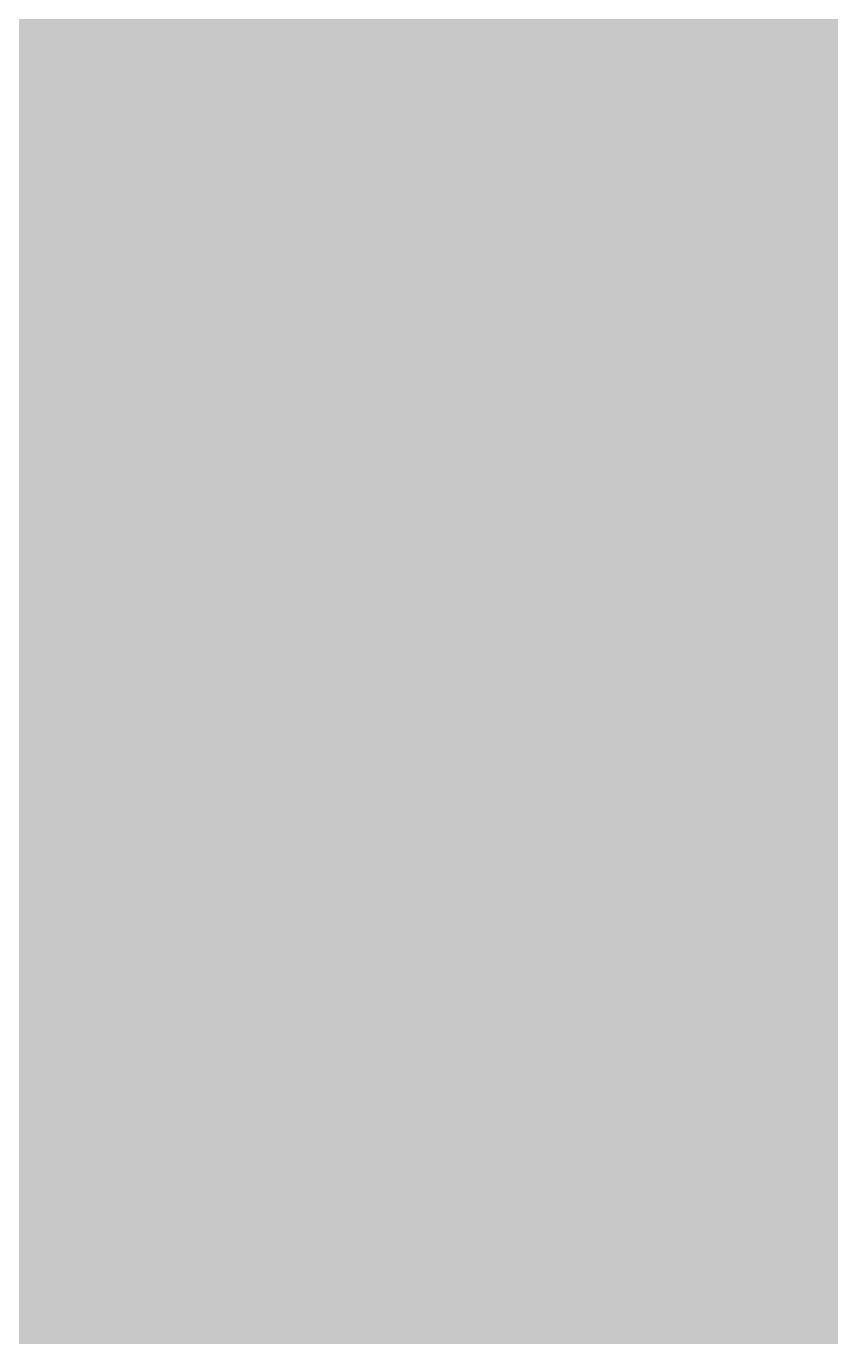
# Model space of a CAD drawing. Header units: inches. Extents: x 0 to 841, y 0 to 594.
# Drawn here: x 608.1953 to 608.3236, y 507.3313 to 507.54 of the extents above; entities that cross this region are included whole.
import ezdxf

# ---------------------------------------------------------------- set-up
doc = ezdxf.new("R2010")
doc.units = ezdxf.units.IN
doc.layers.add('Sheet', color=255, linetype='Continuous')

msp = doc.modelspace()

# ---------------------------------------------------------------- linework, layer by layer
at = {"layer": 'Sheet'}
for points in [[(607.88795, 508.13861, 0.29972, 0.29972, 0), (607.93287, 508.11615, 0.29972, 0.29972, 0), (607.95532, 508.09369, 0.29972, 0.29972, 0), (607.97778, 508.07123, 0.29972, 0.29972, 0), (608.0227, 508.04878, 0.29972, 0.29972, 0), (608.04516, 508.02632, 0.29972, 0.29972, 0), (608.06761, 508.00386, 0.29972, 0.29972, 0), (608.09007, 507.9814, 0.29972, 0.29972, 0), (608.11253, 507.93648, 0.29972, 0.29972, 0), (608.13499, 507.91402, 0.29972, 0.29972, 0), (608.15744, 507.89156, 0.29972, 0.29972, 0), (608.1799, 507.84664, 0.29972, 0.29972, 0), (608.20236, 507.82418, 0.29972, 0.29972, 0), (608.20236, 507.77927, 0.29972, 0.29972, 0), (608.22482, 507.75681, 0.29972, 0.29972, 0), (608.22482, 507.71189, 0.29972, 0.29972, 0), (608.24728, 507.68943, 0.29972, 0.29972, 0), (608.24728, 507.64451, 0.29972, 0.29972, 0), (608.26973, 507.59959, 0.29972, 0.29972, 0), (608.26973, 507.57713, 0.29972, 0.29972, 0), (608.26973, 507.53221, 0.29972, 0.29972, 0), (608.26973, 507.4873, 0.29972, 0.29972, 0)], [(607.88795, 508.13861, 0.29972, 0.29972, 0), (607.93287, 508.11615, 0.29972, 0.29972, 0), (607.95532, 508.09369, 0.29972, 0.29972, 0), (607.97778, 508.07123, 0.29972, 0.29972, 0), (608.0227, 508.04878, 0.29972, 0.29972, 0), (608.04516, 508.02632, 0.29972, 0.29972, 0), (608.06761, 508.00386, 0.29972, 0.29972, 0), (608.09007, 507.9814, 0.29972, 0.29972, 0), (608.11253, 507.93648, 0.29972, 0.29972, 0), (608.13499, 507.91402, 0.29972, 0.29972, 0), (608.15744, 507.89156, 0.29972, 0.29972, 0), (608.1799, 507.84664, 0.29972, 0.29972, 0), (608.20236, 507.82418, 0.29972, 0.29972, 0), (608.20236, 507.77927, 0.29972, 0.29972, 0), (608.22482, 507.75681, 0.29972, 0.29972, 0), (608.22482, 507.71189, 0.29972, 0.29972, 0), (608.24728, 507.68943, 0.29972, 0.29972, 0), (608.24728, 507.64451, 0.29972, 0.29972, 0), (608.26973, 507.59959, 0.29972, 0.29972, 0), (608.26973, 507.57713, 0.29972, 0.29972, 0), (608.26973, 507.53221, 0.29972, 0.29972, 0), (608.26973, 507.4873, 0.29972, 0.29972, 0)], [(607.88795, 508.13861, 0.29972, 0.29972, 0), (607.93287, 508.11615, 0.29972, 0.29972, 0), (607.95532, 508.09369, 0.29972, 0.29972, 0), (607.97778, 508.07123, 0.29972, 0.29972, 0), (608.0227, 508.04878, 0.29972, 0.29972, 0), (608.04516, 508.02632, 0.29972, 0.29972, 0), (608.06761, 508.00386, 0.29972, 0.29972, 0), (608.09007, 507.9814, 0.29972, 0.29972, 0), (608.11253, 507.93648, 0.29972, 0.29972, 0), (608.13499, 507.91402, 0.29972, 0.29972, 0), (608.15744, 507.89156, 0.29972, 0.29972, 0), (608.1799, 507.84664, 0.29972, 0.29972, 0), (608.20236, 507.82418, 0.29972, 0.29972, 0), (608.20236, 507.77927, 0.29972, 0.29972, 0), (608.22482, 507.75681, 0.29972, 0.29972, 0), (608.22482, 507.71189, 0.29972, 0.29972, 0), (608.24728, 507.68943, 0.29972, 0.29972, 0), (608.24728, 507.64451, 0.29972, 0.29972, 0), (608.26973, 507.59959, 0.29972, 0.29972, 0), (608.26973, 507.57713, 0.29972, 0.29972, 0), (608.26973, 507.53221, 0.29972, 0.29972, 0), (608.26973, 507.4873, 0.29972, 0.29972, 0)], [(607.88795, 508.13861, 0.29972, 0.29972, 0), (607.93287, 508.11615, 0.29972, 0.29972, 0), (607.95532, 508.09369, 0.29972, 0.29972, 0), (607.97778, 508.07123, 0.29972, 0.29972, 0), (608.0227, 508.04878, 0.29972, 0.29972, 0), (608.04516, 508.02632, 0.29972, 0.29972, 0), (608.06761, 508.00386, 0.29972, 0.29972, 0), (608.09007, 507.9814, 0.29972, 0.29972, 0), (608.11253, 507.93648, 0.29972, 0.29972, 0), (608.13499, 507.91402, 0.29972, 0.29972, 0), (608.15744, 507.89156, 0.29972, 0.29972, 0), (608.1799, 507.84664, 0.29972, 0.29972, 0), (608.20236, 507.82418, 0.29972, 0.29972, 0), (608.20236, 507.77927, 0.29972, 0.29972, 0), (608.22482, 507.75681, 0.29972, 0.29972, 0), (608.22482, 507.71189, 0.29972, 0.29972, 0), (608.24728, 507.68943, 0.29972, 0.29972, 0), (608.24728, 507.64451, 0.29972, 0.29972, 0), (608.26973, 507.59959, 0.29972, 0.29972, 0), (608.26973, 507.57713, 0.29972, 0.29972, 0), (608.26973, 507.53221, 0.29972, 0.29972, 0), (608.26973, 507.4873, 0.29972, 0.29972, 0)], [(607.88795, 508.13861, 0.29972, 0.29972, 0), (607.93287, 508.11615, 0.29972, 0.29972, 0), (607.95532, 508.09369, 0.29972, 0.29972, 0), (607.97778, 508.07123, 0.29972, 0.29972, 0), (608.0227, 508.04878, 0.29972, 0.29972, 0), (608.04516, 508.02632, 0.29972, 0.29972, 0), (608.06761, 508.00386, 0.29972, 0.29972, 0), (608.09007, 507.9814, 0.29972, 0.29972, 0), (608.11253, 507.93648, 0.29972, 0.29972, 0), (608.13499, 507.91402, 0.29972, 0.29972, 0), (608.15744, 507.89156, 0.29972, 0.29972, 0), (608.1799, 507.84664, 0.29972, 0.29972, 0), (608.20236, 507.82418, 0.29972, 0.29972, 0), (608.20236, 507.77927, 0.29972, 0.29972, 0), (608.22482, 507.75681, 0.29972, 0.29972, 0), (608.22482, 507.71189, 0.29972, 0.29972, 0), (608.24728, 507.68943, 0.29972, 0.29972, 0), (608.24728, 507.64451, 0.29972, 0.29972, 0), (608.26973, 507.59959, 0.29972, 0.29972, 0), (608.26973, 507.57713, 0.29972, 0.29972, 0), (608.26973, 507.53221, 0.29972, 0.29972, 0), (608.26973, 507.4873, 0.29972, 0.29972, 0)], [(607.88795, 508.13861, 0.29972, 0.29972, 0), (607.93287, 508.11615, 0.29972, 0.29972, 0), (607.95532, 508.09369, 0.29972, 0.29972, 0), (607.97778, 508.07123, 0.29972, 0.29972, 0), (608.0227, 508.04878, 0.29972, 0.29972, 0), (608.04516, 508.02632, 0.29972, 0.29972, 0), (608.06761, 508.00386, 0.29972, 0.29972, 0), (608.09007, 507.9814, 0.29972, 0.29972, 0), (608.11253, 507.93648, 0.29972, 0.29972, 0), (608.13499, 507.91402, 0.29972, 0.29972, 0), (608.15744, 507.89156, 0.29972, 0.29972, 0), (608.1799, 507.84664, 0.29972, 0.29972, 0), (608.20236, 507.82418, 0.29972, 0.29972, 0), (608.20236, 507.77927, 0.29972, 0.29972, 0), (608.22482, 507.75681, 0.29972, 0.29972, 0), (608.22482, 507.71189, 0.29972, 0.29972, 0), (608.24728, 507.68943, 0.29972, 0.29972, 0), (608.24728, 507.64451, 0.29972, 0.29972, 0), (608.26973, 507.59959, 0.29972, 0.29972, 0), (608.26973, 507.57713, 0.29972, 0.29972, 0), (608.26973, 507.53221, 0.29972, 0.29972, 0), (608.26973, 507.4873, 0.29972, 0.29972, 0)], [(607.97778, 508.07123, 0.09906, 0.09906, 0), (608.0227, 508.04878, 0.09906, 0.09906, 0), (608.04516, 508.02632, 0.09906, 0.09906, 0), (608.06761, 508.00386, 0.09906, 0.09906, 0), (608.09007, 507.9814, 0.09906, 0.09906, 0), (608.11253, 507.93648, 0.09906, 0.09906, 0), (608.13499, 507.91402, 0.09906, 0.09906, 0), (608.15744, 507.89156, 0.09906, 0.09906, 0), (608.1799, 507.84664, 0.09906, 0.09906, 0), (608.20236, 507.82418, 0.09906, 0.09906, 0), (608.20236, 507.77927, 0.09906, 0.09906, 0), (608.22482, 507.75681, 0.09906, 0.09906, 0), (608.22482, 507.71189, 0.09906, 0.09906, 0), (608.24728, 507.68943, 0.09906, 0.09906, 0), (608.24728, 507.64451, 0.09906, 0.09906, 0), (608.26973, 507.59959, 0.09906, 0.09906, 0), (608.26973, 507.57713, 0.09906, 0.09906, 0), (608.26973, 507.53221, 0.09906, 0.09906, 0), (608.26973, 507.4873, 0.09906, 0.09906, 0)], [(607.97778, 508.07123, 0.09906, 0.09906, 0), (608.0227, 508.04878, 0.09906, 0.09906, 0), (608.04516, 508.02632, 0.09906, 0.09906, 0), (608.06761, 508.00386, 0.09906, 0.09906, 0), (608.09007, 507.9814, 0.09906, 0.09906, 0), (608.11253, 507.93648, 0.09906, 0.09906, 0), (608.13499, 507.91402, 0.09906, 0.09906, 0), (608.15744, 507.89156, 0.09906, 0.09906, 0), (608.1799, 507.84664, 0.09906, 0.09906, 0), (608.20236, 507.82418, 0.09906, 0.09906, 0), (608.20236, 507.77927, 0.09906, 0.09906, 0), (608.22482, 507.75681, 0.09906, 0.09906, 0), (608.22482, 507.71189, 0.09906, 0.09906, 0), (608.24728, 507.68943, 0.09906, 0.09906, 0), (608.24728, 507.64451, 0.09906, 0.09906, 0), (608.26973, 507.59959, 0.09906, 0.09906, 0), (608.26973, 507.57713, 0.09906, 0.09906, 0), (608.26973, 507.53221, 0.09906, 0.09906, 0), (608.26973, 507.4873, 0.09906, 0.09906, 0)], [(607.97778, 508.07123, 0.09906, 0.09906, 0), (608.0227, 508.04878, 0.09906, 0.09906, 0), (608.04516, 508.02632, 0.09906, 0.09906, 0), (608.06761, 508.00386, 0.09906, 0.09906, 0), (608.09007, 507.9814, 0.09906, 0.09906, 0), (608.11253, 507.93648, 0.09906, 0.09906, 0), (608.13499, 507.91402, 0.09906, 0.09906, 0), (608.15744, 507.89156, 0.09906, 0.09906, 0), (608.1799, 507.84664, 0.09906, 0.09906, 0), (608.20236, 507.82418, 0.09906, 0.09906, 0), (608.20236, 507.77927, 0.09906, 0.09906, 0), (608.22482, 507.75681, 0.09906, 0.09906, 0), (608.22482, 507.71189, 0.09906, 0.09906, 0), (608.24728, 507.68943, 0.09906, 0.09906, 0), (608.24728, 507.64451, 0.09906, 0.09906, 0), (608.26973, 507.59959, 0.09906, 0.09906, 0), (608.26973, 507.57713, 0.09906, 0.09906, 0), (608.26973, 507.53221, 0.09906, 0.09906, 0), (608.26973, 507.4873, 0.09906, 0.09906, 0)], [(607.97778, 508.07123, 0.09906, 0.09906, 0), (608.0227, 508.04878, 0.09906, 0.09906, 0), (608.04516, 508.02632, 0.09906, 0.09906, 0), (608.06761, 508.00386, 0.09906, 0.09906, 0), (608.09007, 507.9814, 0.09906, 0.09906, 0), (608.11253, 507.93648, 0.09906, 0.09906, 0), (608.13499, 507.91402, 0.09906, 0.09906, 0), (608.15744, 507.89156, 0.09906, 0.09906, 0), (608.1799, 507.84664, 0.09906, 0.09906, 0), (608.20236, 507.82418, 0.09906, 0.09906, 0), (608.20236, 507.77927, 0.09906, 0.09906, 0), (608.22482, 507.75681, 0.09906, 0.09906, 0), (608.22482, 507.71189, 0.09906, 0.09906, 0), (608.24728, 507.68943, 0.09906, 0.09906, 0), (608.24728, 507.64451, 0.09906, 0.09906, 0), (608.26973, 507.59959, 0.09906, 0.09906, 0), (608.26973, 507.57713, 0.09906, 0.09906, 0), (608.26973, 507.53221, 0.09906, 0.09906, 0), (608.26973, 507.4873, 0.09906, 0.09906, 0)], [(607.97778, 508.07123, 0.09906, 0.09906, 0), (608.0227, 508.04878, 0.09906, 0.09906, 0), (608.04516, 508.02632, 0.09906, 0.09906, 0), (608.06761, 508.00386, 0.09906, 0.09906, 0), (608.09007, 507.9814, 0.09906, 0.09906, 0), (608.11253, 507.93648, 0.09906, 0.09906, 0), (608.13499, 507.91402, 0.09906, 0.09906, 0), (608.15744, 507.89156, 0.09906, 0.09906, 0), (608.1799, 507.84664, 0.09906, 0.09906, 0), (608.20236, 507.82418, 0.09906, 0.09906, 0), (608.20236, 507.77927, 0.09906, 0.09906, 0), (608.22482, 507.75681, 0.09906, 0.09906, 0), (608.22482, 507.71189, 0.09906, 0.09906, 0), (608.24728, 507.68943, 0.09906, 0.09906, 0), (608.24728, 507.64451, 0.09906, 0.09906, 0), (608.26973, 507.59959, 0.09906, 0.09906, 0), (608.26973, 507.57713, 0.09906, 0.09906, 0), (608.26973, 507.53221, 0.09906, 0.09906, 0), (608.26973, 507.4873, 0.09906, 0.09906, 0)], [(607.97778, 508.07123, 0.09906, 0.09906, 0), (608.0227, 508.04878, 0.09906, 0.09906, 0), (608.04516, 508.02632, 0.09906, 0.09906, 0), (608.06761, 508.00386, 0.09906, 0.09906, 0), (608.09007, 507.9814, 0.09906, 0.09906, 0), (608.11253, 507.93648, 0.09906, 0.09906, 0), (608.13499, 507.91402, 0.09906, 0.09906, 0), (608.15744, 507.89156, 0.09906, 0.09906, 0), (608.1799, 507.84664, 0.09906, 0.09906, 0), (608.20236, 507.82418, 0.09906, 0.09906, 0), (608.20236, 507.77927, 0.09906, 0.09906, 0), (608.22482, 507.75681, 0.09906, 0.09906, 0), (608.22482, 507.71189, 0.09906, 0.09906, 0), (608.24728, 507.68943, 0.09906, 0.09906, 0), (608.24728, 507.64451, 0.09906, 0.09906, 0), (608.26973, 507.59959, 0.09906, 0.09906, 0), (608.26973, 507.57713, 0.09906, 0.09906, 0), (608.26973, 507.53221, 0.09906, 0.09906, 0), (608.26973, 507.4873, 0.09906, 0.09906, 0)], [(607.50617, 507.4873, 0.7493, 0.7493, 0), (607.50617, 507.4873, 0.7493, 0.7493, 0), (612.4918, 507.4873, 0.7493, 0.7493, 0)], [(608.26973, 507.4873, 0.29972, 0.29972, 0), (608.26973, 507.44238, 0.29972, 0.29972, 0), (608.26973, 507.39746, 0.29972, 0.29972, 0), (608.26973, 507.375, 0.29972, 0.29972, 0), (608.24728, 507.33008, 0.29972, 0.29972, 0), (608.24728, 507.28516, 0.29972, 0.29972, 0), (608.22482, 507.2627, 0.29972, 0.29972, 0), (608.22482, 507.21779, 0.29972, 0.29972, 0), (608.20236, 507.19533, 0.29972, 0.29972, 0), (608.20236, 507.15041, 0.29972, 0.29972, 0), (608.1799, 507.12795, 0.29972, 0.29972, 0), (608.15744, 507.08303, 0.29972, 0.29972, 0), (608.13499, 507.06057, 0.29972, 0.29972, 0), (608.11253, 507.03811, 0.29972, 0.29972, 0), (608.09007, 506.99319, 0.29972, 0.29972, 0), (608.06761, 506.97074, 0.29972, 0.29972, 0), (608.04516, 506.94828, 0.29972, 0.29972, 0), (608.0227, 506.92582, 0.29972, 0.29972, 0), (607.97778, 506.90336, 0.29972, 0.29972, 0), (607.95532, 506.8809, 0.29972, 0.29972, 0), (607.93287, 506.85844, 0.29972, 0.29972, 0), (607.88795, 506.83598, 0.29972, 0.29972, 0)], [(608.26973, 507.4873, 0.29972, 0.29972, 0), (608.26973, 507.44238, 0.29972, 0.29972, 0), (608.26973, 507.39746, 0.29972, 0.29972, 0), (608.26973, 507.375, 0.29972, 0.29972, 0), (608.24728, 507.33008, 0.29972, 0.29972, 0), (608.24728, 507.28516, 0.29972, 0.29972, 0), (608.22482, 507.2627, 0.29972, 0.29972, 0), (608.22482, 507.21779, 0.29972, 0.29972, 0), (608.20236, 507.19533, 0.29972, 0.29972, 0), (608.20236, 507.15041, 0.29972, 0.29972, 0), (608.1799, 507.12795, 0.29972, 0.29972, 0), (608.15744, 507.08303, 0.29972, 0.29972, 0), (608.13499, 507.06057, 0.29972, 0.29972, 0), (608.11253, 507.03811, 0.29972, 0.29972, 0), (608.09007, 506.99319, 0.29972, 0.29972, 0), (608.06761, 506.97074, 0.29972, 0.29972, 0), (608.04516, 506.94828, 0.29972, 0.29972, 0), (608.0227, 506.92582, 0.29972, 0.29972, 0), (607.97778, 506.90336, 0.29972, 0.29972, 0), (607.95532, 506.8809, 0.29972, 0.29972, 0), (607.93287, 506.85844, 0.29972, 0.29972, 0), (607.88795, 506.83598, 0.29972, 0.29972, 0)], [(608.26973, 507.4873, 0.29972, 0.29972, 0), (608.26973, 507.44238, 0.29972, 0.29972, 0), (608.26973, 507.39746, 0.29972, 0.29972, 0), (608.26973, 507.375, 0.29972, 0.29972, 0), (608.24728, 507.33008, 0.29972, 0.29972, 0), (608.24728, 507.28516, 0.29972, 0.29972, 0), (608.22482, 507.2627, 0.29972, 0.29972, 0), (608.22482, 507.21779, 0.29972, 0.29972, 0), (608.20236, 507.19533, 0.29972, 0.29972, 0), (608.20236, 507.15041, 0.29972, 0.29972, 0), (608.1799, 507.12795, 0.29972, 0.29972, 0), (608.15744, 507.08303, 0.29972, 0.29972, 0), (608.13499, 507.06057, 0.29972, 0.29972, 0), (608.11253, 507.03811, 0.29972, 0.29972, 0), (608.09007, 506.99319, 0.29972, 0.29972, 0), (608.06761, 506.97074, 0.29972, 0.29972, 0), (608.04516, 506.94828, 0.29972, 0.29972, 0), (608.0227, 506.92582, 0.29972, 0.29972, 0), (607.97778, 506.90336, 0.29972, 0.29972, 0), (607.95532, 506.8809, 0.29972, 0.29972, 0), (607.93287, 506.85844, 0.29972, 0.29972, 0), (607.88795, 506.83598, 0.29972, 0.29972, 0)], [(608.26973, 507.4873, 0.29972, 0.29972, 0), (608.26973, 507.44238, 0.29972, 0.29972, 0), (608.26973, 507.39746, 0.29972, 0.29972, 0), (608.26973, 507.375, 0.29972, 0.29972, 0), (608.24728, 507.33008, 0.29972, 0.29972, 0), (608.24728, 507.28516, 0.29972, 0.29972, 0), (608.22482, 507.2627, 0.29972, 0.29972, 0), (608.22482, 507.21779, 0.29972, 0.29972, 0), (608.20236, 507.19533, 0.29972, 0.29972, 0), (608.20236, 507.15041, 0.29972, 0.29972, 0), (608.1799, 507.12795, 0.29972, 0.29972, 0), (608.15744, 507.08303, 0.29972, 0.29972, 0), (608.13499, 507.06057, 0.29972, 0.29972, 0), (608.11253, 507.03811, 0.29972, 0.29972, 0), (608.09007, 506.99319, 0.29972, 0.29972, 0), (608.06761, 506.97074, 0.29972, 0.29972, 0), (608.04516, 506.94828, 0.29972, 0.29972, 0), (608.0227, 506.92582, 0.29972, 0.29972, 0), (607.97778, 506.90336, 0.29972, 0.29972, 0), (607.95532, 506.8809, 0.29972, 0.29972, 0), (607.93287, 506.85844, 0.29972, 0.29972, 0), (607.88795, 506.83598, 0.29972, 0.29972, 0)], [(608.26973, 507.4873, 0.29972, 0.29972, 0), (608.26973, 507.44238, 0.29972, 0.29972, 0), (608.26973, 507.39746, 0.29972, 0.29972, 0), (608.26973, 507.375, 0.29972, 0.29972, 0), (608.24728, 507.33008, 0.29972, 0.29972, 0), (608.24728, 507.28516, 0.29972, 0.29972, 0), (608.22482, 507.2627, 0.29972, 0.29972, 0), (608.22482, 507.21779, 0.29972, 0.29972, 0), (608.20236, 507.19533, 0.29972, 0.29972, 0), (608.20236, 507.15041, 0.29972, 0.29972, 0), (608.1799, 507.12795, 0.29972, 0.29972, 0), (608.15744, 507.08303, 0.29972, 0.29972, 0), (608.13499, 507.06057, 0.29972, 0.29972, 0), (608.11253, 507.03811, 0.29972, 0.29972, 0), (608.09007, 506.99319, 0.29972, 0.29972, 0), (608.06761, 506.97074, 0.29972, 0.29972, 0), (608.04516, 506.94828, 0.29972, 0.29972, 0), (608.0227, 506.92582, 0.29972, 0.29972, 0), (607.97778, 506.90336, 0.29972, 0.29972, 0), (607.95532, 506.8809, 0.29972, 0.29972, 0), (607.93287, 506.85844, 0.29972, 0.29972, 0), (607.88795, 506.83598, 0.29972, 0.29972, 0)], [(608.26973, 507.4873, 0.29972, 0.29972, 0), (608.26973, 507.44238, 0.29972, 0.29972, 0), (608.26973, 507.39746, 0.29972, 0.29972, 0), (608.26973, 507.375, 0.29972, 0.29972, 0), (608.24728, 507.33008, 0.29972, 0.29972, 0), (608.24728, 507.28516, 0.29972, 0.29972, 0), (608.22482, 507.2627, 0.29972, 0.29972, 0), (608.22482, 507.21779, 0.29972, 0.29972, 0), (608.20236, 507.19533, 0.29972, 0.29972, 0), (608.20236, 507.15041, 0.29972, 0.29972, 0), (608.1799, 507.12795, 0.29972, 0.29972, 0), (608.15744, 507.08303, 0.29972, 0.29972, 0), (608.13499, 507.06057, 0.29972, 0.29972, 0), (608.11253, 507.03811, 0.29972, 0.29972, 0), (608.09007, 506.99319, 0.29972, 0.29972, 0), (608.06761, 506.97074, 0.29972, 0.29972, 0), (608.04516, 506.94828, 0.29972, 0.29972, 0), (608.0227, 506.92582, 0.29972, 0.29972, 0), (607.97778, 506.90336, 0.29972, 0.29972, 0), (607.95532, 506.8809, 0.29972, 0.29972, 0), (607.93287, 506.85844, 0.29972, 0.29972, 0), (607.88795, 506.83598, 0.29972, 0.29972, 0)], [(608.26973, 507.4873, 0.29972, 0.29972, 0), (608.26973, 507.4873, 0.29972, 0.29972, 0), (608.26973, 507.4873, 0.29972, 0.29972, 0), (608.26973, 507.4873, 0.29972, 0.29972, 0), (608.26973, 507.4873, 0.29972, 0.29972, 0), (608.26973, 507.4873, 0.29972, 0.29972, 0), (608.26973, 507.4873, 0.29972, 0.29972, 0), (608.26973, 507.4873, 0.29972, 0.29972, 0), (608.26973, 507.4873, 0.29972, 0.29972, 0), (608.26973, 507.4873, 0.29972, 0.29972, 0), (608.26973, 507.4873, 0.29972, 0.29972, 0), (608.26973, 507.4873, 0.29972, 0.29972, 0), (608.26973, 507.4873, 0.29972, 0.29972, 0), (608.26973, 507.4873, 0.29972, 0.29972, 0), (608.26973, 507.4873, 0.29972, 0.29972, 0), (608.26973, 507.4873, 0.29972, 0.29972, 0), (608.26973, 507.4873, 0.29972, 0.29972, 0), (608.26973, 507.4873, 0.29972, 0.29972, 0), (608.26973, 507.4873, 0.29972, 0.29972, 0), (608.26973, 507.4873, 0.29972, 0.29972, 0), (608.26973, 507.4873, 0.29972, 0.29972, 0), (608.26973, 507.4873, 0.29972, 0.29972, 0), (608.26973, 507.4873, 0.29972, 0.29972, 0), (608.26973, 507.4873, 0.29972, 0.29972, 0), (608.26973, 507.4873, 0.29972, 0.29972, 0), (608.26973, 507.4873, 0.29972, 0.29972, 0), (608.26973, 507.4873, 0.29972, 0.29972, 0), (608.26973, 507.4873, 0.29972, 0.29972, 0), (608.26973, 507.4873, 0.29972, 0.29972, 0), (608.26973, 507.4873, 0.29972, 0.29972, 0), (608.26973, 507.4873, 0.29972, 0.29972, 0), (608.26973, 507.4873, 0.29972, 0.29972, 0), (608.26973, 507.4873, 0.29972, 0.29972, 0)], [(608.26973, 507.4873, 0.29972, 0.29972, 0), (608.26973, 507.4873, 0.29972, 0.29972, 0)], [(608.26973, 507.4873, 0.29972, 0.29972, 0), (608.26973, 507.4873, 0.29972, 0.29972, 0), (608.26973, 507.4873, 0.29972, 0.29972, 0), (608.26973, 507.4873, 0.29972, 0.29972, 0), (608.26973, 507.4873, 0.29972, 0.29972, 0), (608.26973, 507.4873, 0.29972, 0.29972, 0), (608.26973, 507.4873, 0.29972, 0.29972, 0), (608.26973, 507.4873, 0.29972, 0.29972, 0), (608.26973, 507.4873, 0.29972, 0.29972, 0), (608.26973, 507.4873, 0.29972, 0.29972, 0), (608.26973, 507.4873, 0.29972, 0.29972, 0), (608.26973, 507.4873, 0.29972, 0.29972, 0), (608.26973, 507.4873, 0.29972, 0.29972, 0), (608.26973, 507.4873, 0.29972, 0.29972, 0), (608.26973, 507.4873, 0.29972, 0.29972, 0), (608.26973, 507.4873, 0.29972, 0.29972, 0), (608.26973, 507.4873, 0.29972, 0.29972, 0), (608.26973, 507.4873, 0.29972, 0.29972, 0), (608.26973, 507.4873, 0.29972, 0.29972, 0), (608.26973, 507.4873, 0.29972, 0.29972, 0), (608.26973, 507.4873, 0.29972, 0.29972, 0), (608.26973, 507.4873, 0.29972, 0.29972, 0), (608.26973, 507.4873, 0.29972, 0.29972, 0), (608.26973, 507.4873, 0.29972, 0.29972, 0), (608.26973, 507.4873, 0.29972, 0.29972, 0), (608.26973, 507.4873, 0.29972, 0.29972, 0), (608.26973, 507.4873, 0.29972, 0.29972, 0), (608.26973, 507.4873, 0.29972, 0.29972, 0), (608.26973, 507.4873, 0.29972, 0.29972, 0), (608.26973, 507.4873, 0.29972, 0.29972, 0), (608.26973, 507.4873, 0.29972, 0.29972, 0), (608.26973, 507.4873, 0.29972, 0.29972, 0), (608.26973, 507.4873, 0.29972, 0.29972, 0)], [(608.26973, 507.4873, 0.29972, 0.29972, 0), (608.26973, 507.4873, 0.29972, 0.29972, 0)], [(608.26973, 507.4873, 0.29972, 0.29972, 0), (608.26973, 507.4873, 0.29972, 0.29972, 0), (608.26973, 507.4873, 0.29972, 0.29972, 0), (608.26973, 507.4873, 0.29972, 0.29972, 0), (608.26973, 507.4873, 0.29972, 0.29972, 0), (608.26973, 507.4873, 0.29972, 0.29972, 0), (608.26973, 507.4873, 0.29972, 0.29972, 0), (608.26973, 507.4873, 0.29972, 0.29972, 0), (608.26973, 507.4873, 0.29972, 0.29972, 0), (608.26973, 507.4873, 0.29972, 0.29972, 0), (608.26973, 507.4873, 0.29972, 0.29972, 0), (608.26973, 507.4873, 0.29972, 0.29972, 0), (608.26973, 507.4873, 0.29972, 0.29972, 0), (608.26973, 507.4873, 0.29972, 0.29972, 0), (608.26973, 507.4873, 0.29972, 0.29972, 0), (608.26973, 507.4873, 0.29972, 0.29972, 0), (608.26973, 507.4873, 0.29972, 0.29972, 0), (608.26973, 507.4873, 0.29972, 0.29972, 0), (608.26973, 507.4873, 0.29972, 0.29972, 0), (608.26973, 507.4873, 0.29972, 0.29972, 0), (608.26973, 507.4873, 0.29972, 0.29972, 0), (608.26973, 507.4873, 0.29972, 0.29972, 0), (608.26973, 507.4873, 0.29972, 0.29972, 0), (608.26973, 507.4873, 0.29972, 0.29972, 0), (608.26973, 507.4873, 0.29972, 0.29972, 0), (608.26973, 507.4873, 0.29972, 0.29972, 0), (608.26973, 507.4873, 0.29972, 0.29972, 0), (608.26973, 507.4873, 0.29972, 0.29972, 0), (608.26973, 507.4873, 0.29972, 0.29972, 0), (608.26973, 507.4873, 0.29972, 0.29972, 0), (608.26973, 507.4873, 0.29972, 0.29972, 0), (608.26973, 507.4873, 0.29972, 0.29972, 0), (608.26973, 507.4873, 0.29972, 0.29972, 0)], [(608.26973, 507.4873, 0.29972, 0.29972, 0), (608.26973, 507.4873, 0.29972, 0.29972, 0)], [(608.26973, 507.4873, 0.29972, 0.29972, 0), (608.26973, 507.4873, 0.29972, 0.29972, 0), (608.26973, 507.4873, 0.29972, 0.29972, 0), (608.26973, 507.4873, 0.29972, 0.29972, 0), (608.26973, 507.4873, 0.29972, 0.29972, 0), (608.26973, 507.4873, 0.29972, 0.29972, 0), (608.26973, 507.4873, 0.29972, 0.29972, 0), (608.26973, 507.4873, 0.29972, 0.29972, 0), (608.26973, 507.4873, 0.29972, 0.29972, 0), (608.26973, 507.4873, 0.29972, 0.29972, 0), (608.26973, 507.4873, 0.29972, 0.29972, 0), (608.26973, 507.4873, 0.29972, 0.29972, 0), (608.26973, 507.4873, 0.29972, 0.29972, 0), (608.26973, 507.4873, 0.29972, 0.29972, 0), (608.26973, 507.4873, 0.29972, 0.29972, 0), (608.26973, 507.4873, 0.29972, 0.29972, 0), (608.26973, 507.4873, 0.29972, 0.29972, 0), (608.26973, 507.4873, 0.29972, 0.29972, 0), (608.26973, 507.4873, 0.29972, 0.29972, 0), (608.26973, 507.4873, 0.29972, 0.29972, 0), (608.26973, 507.4873, 0.29972, 0.29972, 0), (608.26973, 507.4873, 0.29972, 0.29972, 0), (608.26973, 507.4873, 0.29972, 0.29972, 0), (608.26973, 507.4873, 0.29972, 0.29972, 0), (608.26973, 507.4873, 0.29972, 0.29972, 0), (608.26973, 507.4873, 0.29972, 0.29972, 0), (608.26973, 507.4873, 0.29972, 0.29972, 0), (608.26973, 507.4873, 0.29972, 0.29972, 0), (608.26973, 507.4873, 0.29972, 0.29972, 0), (608.26973, 507.4873, 0.29972, 0.29972, 0), (608.26973, 507.4873, 0.29972, 0.29972, 0), (608.26973, 507.4873, 0.29972, 0.29972, 0), (608.26973, 507.4873, 0.29972, 0.29972, 0)], [(608.26973, 507.4873, 0.29972, 0.29972, 0), (608.26973, 507.4873, 0.29972, 0.29972, 0)], [(608.26973, 507.4873, 0.29972, 0.29972, 0), (608.26973, 507.4873, 0.29972, 0.29972, 0), (608.26973, 507.4873, 0.29972, 0.29972, 0), (608.26973, 507.4873, 0.29972, 0.29972, 0), (608.26973, 507.4873, 0.29972, 0.29972, 0), (608.26973, 507.4873, 0.29972, 0.29972, 0), (608.26973, 507.4873, 0.29972, 0.29972, 0), (608.26973, 507.4873, 0.29972, 0.29972, 0), (608.26973, 507.4873, 0.29972, 0.29972, 0), (608.26973, 507.4873, 0.29972, 0.29972, 0), (608.26973, 507.4873, 0.29972, 0.29972, 0), (608.26973, 507.4873, 0.29972, 0.29972, 0), (608.26973, 507.4873, 0.29972, 0.29972, 0), (608.26973, 507.4873, 0.29972, 0.29972, 0), (608.26973, 507.4873, 0.29972, 0.29972, 0), (608.26973, 507.4873, 0.29972, 0.29972, 0), (608.26973, 507.4873, 0.29972, 0.29972, 0), (608.26973, 507.4873, 0.29972, 0.29972, 0), (608.26973, 507.4873, 0.29972, 0.29972, 0), (608.26973, 507.4873, 0.29972, 0.29972, 0), (608.26973, 507.4873, 0.29972, 0.29972, 0), (608.26973, 507.4873, 0.29972, 0.29972, 0), (608.26973, 507.4873, 0.29972, 0.29972, 0), (608.26973, 507.4873, 0.29972, 0.29972, 0), (608.26973, 507.4873, 0.29972, 0.29972, 0), (608.26973, 507.4873, 0.29972, 0.29972, 0), (608.26973, 507.4873, 0.29972, 0.29972, 0), (608.26973, 507.4873, 0.29972, 0.29972, 0), (608.26973, 507.4873, 0.29972, 0.29972, 0), (608.26973, 507.4873, 0.29972, 0.29972, 0), (608.26973, 507.4873, 0.29972, 0.29972, 0), (608.26973, 507.4873, 0.29972, 0.29972, 0), (608.26973, 507.4873, 0.29972, 0.29972, 0)], [(608.26973, 507.4873, 0.29972, 0.29972, 0), (608.26973, 507.4873, 0.29972, 0.29972, 0)], [(608.26973, 507.4873, 0.29972, 0.29972, 0), (608.26973, 507.4873, 0.29972, 0.29972, 0), (608.26973, 507.4873, 0.29972, 0.29972, 0), (608.26973, 507.4873, 0.29972, 0.29972, 0), (608.26973, 507.4873, 0.29972, 0.29972, 0), (608.26973, 507.4873, 0.29972, 0.29972, 0), (608.26973, 507.4873, 0.29972, 0.29972, 0), (608.26973, 507.4873, 0.29972, 0.29972, 0), (608.26973, 507.4873, 0.29972, 0.29972, 0), (608.26973, 507.4873, 0.29972, 0.29972, 0), (608.26973, 507.4873, 0.29972, 0.29972, 0), (608.26973, 507.4873, 0.29972, 0.29972, 0), (608.26973, 507.4873, 0.29972, 0.29972, 0), (608.26973, 507.4873, 0.29972, 0.29972, 0), (608.26973, 507.4873, 0.29972, 0.29972, 0), (608.26973, 507.4873, 0.29972, 0.29972, 0), (608.26973, 507.4873, 0.29972, 0.29972, 0), (608.26973, 507.4873, 0.29972, 0.29972, 0), (608.26973, 507.4873, 0.29972, 0.29972, 0), (608.26973, 507.4873, 0.29972, 0.29972, 0), (608.26973, 507.4873, 0.29972, 0.29972, 0), (608.26973, 507.4873, 0.29972, 0.29972, 0), (608.26973, 507.4873, 0.29972, 0.29972, 0), (608.26973, 507.4873, 0.29972, 0.29972, 0), (608.26973, 507.4873, 0.29972, 0.29972, 0), (608.26973, 507.4873, 0.29972, 0.29972, 0), (608.26973, 507.4873, 0.29972, 0.29972, 0), (608.26973, 507.4873, 0.29972, 0.29972, 0), (608.26973, 507.4873, 0.29972, 0.29972, 0), (608.26973, 507.4873, 0.29972, 0.29972, 0), (608.26973, 507.4873, 0.29972, 0.29972, 0), (608.26973, 507.4873, 0.29972, 0.29972, 0), (608.26973, 507.4873, 0.29972, 0.29972, 0)], [(608.26973, 507.4873, 0.29972, 0.29972, 0), (608.26973, 507.4873, 0.29972, 0.29972, 0)], [(608.26973, 507.4873, 0.09906, 0.09906, 0), (608.26973, 507.44238, 0.09906, 0.09906, 0), (608.26973, 507.39746, 0.09906, 0.09906, 0), (608.26973, 507.375, 0.09906, 0.09906, 0), (608.24728, 507.33008, 0.09906, 0.09906, 0), (608.24728, 507.28516, 0.09906, 0.09906, 0), (608.22482, 507.2627, 0.09906, 0.09906, 0), (608.22482, 507.21779, 0.09906, 0.09906, 0), (608.20236, 507.19533, 0.09906, 0.09906, 0), (608.20236, 507.15041, 0.09906, 0.09906, 0), (608.1799, 507.12795, 0.09906, 0.09906, 0), (608.15744, 507.08303, 0.09906, 0.09906, 0), (608.13499, 507.06057, 0.09906, 0.09906, 0), (608.11253, 507.03811, 0.09906, 0.09906, 0), (608.09007, 506.99319, 0.09906, 0.09906, 0), (608.06761, 506.97074, 0.09906, 0.09906, 0), (608.04516, 506.94828, 0.09906, 0.09906, 0), (608.0227, 506.92582, 0.09906, 0.09906, 0), (607.97778, 506.90336, 0.09906, 0.09906, 0)], [(608.26973, 507.4873, 0.09906, 0.09906, 0), (608.26973, 507.44238, 0.09906, 0.09906, 0), (608.26973, 507.39746, 0.09906, 0.09906, 0), (608.26973, 507.375, 0.09906, 0.09906, 0), (608.24728, 507.33008, 0.09906, 0.09906, 0), (608.24728, 507.28516, 0.09906, 0.09906, 0), (608.22482, 507.2627, 0.09906, 0.09906, 0), (608.22482, 507.21779, 0.09906, 0.09906, 0), (608.20236, 507.19533, 0.09906, 0.09906, 0), (608.20236, 507.15041, 0.09906, 0.09906, 0), (608.1799, 507.12795, 0.09906, 0.09906, 0), (608.15744, 507.08303, 0.09906, 0.09906, 0), (608.13499, 507.06057, 0.09906, 0.09906, 0), (608.11253, 507.03811, 0.09906, 0.09906, 0), (608.09007, 506.99319, 0.09906, 0.09906, 0), (608.06761, 506.97074, 0.09906, 0.09906, 0), (608.04516, 506.94828, 0.09906, 0.09906, 0), (608.0227, 506.92582, 0.09906, 0.09906, 0), (607.97778, 506.90336, 0.09906, 0.09906, 0)], [(608.26973, 507.4873, 0.09906, 0.09906, 0), (608.26973, 507.44238, 0.09906, 0.09906, 0), (608.26973, 507.39746, 0.09906, 0.09906, 0), (608.26973, 507.375, 0.09906, 0.09906, 0), (608.24728, 507.33008, 0.09906, 0.09906, 0), (608.24728, 507.28516, 0.09906, 0.09906, 0), (608.22482, 507.2627, 0.09906, 0.09906, 0), (608.22482, 507.21779, 0.09906, 0.09906, 0), (608.20236, 507.19533, 0.09906, 0.09906, 0), (608.20236, 507.15041, 0.09906, 0.09906, 0), (608.1799, 507.12795, 0.09906, 0.09906, 0), (608.15744, 507.08303, 0.09906, 0.09906, 0), (608.13499, 507.06057, 0.09906, 0.09906, 0), (608.11253, 507.03811, 0.09906, 0.09906, 0), (608.09007, 506.99319, 0.09906, 0.09906, 0), (608.06761, 506.97074, 0.09906, 0.09906, 0), (608.04516, 506.94828, 0.09906, 0.09906, 0), (608.0227, 506.92582, 0.09906, 0.09906, 0), (607.97778, 506.90336, 0.09906, 0.09906, 0)], [(608.26973, 507.4873, 0.09906, 0.09906, 0), (608.26973, 507.44238, 0.09906, 0.09906, 0), (608.26973, 507.39746, 0.09906, 0.09906, 0), (608.26973, 507.375, 0.09906, 0.09906, 0), (608.24728, 507.33008, 0.09906, 0.09906, 0), (608.24728, 507.28516, 0.09906, 0.09906, 0), (608.22482, 507.2627, 0.09906, 0.09906, 0), (608.22482, 507.21779, 0.09906, 0.09906, 0), (608.20236, 507.19533, 0.09906, 0.09906, 0), (608.20236, 507.15041, 0.09906, 0.09906, 0), (608.1799, 507.12795, 0.09906, 0.09906, 0), (608.15744, 507.08303, 0.09906, 0.09906, 0), (608.13499, 507.06057, 0.09906, 0.09906, 0), (608.11253, 507.03811, 0.09906, 0.09906, 0), (608.09007, 506.99319, 0.09906, 0.09906, 0), (608.06761, 506.97074, 0.09906, 0.09906, 0), (608.04516, 506.94828, 0.09906, 0.09906, 0), (608.0227, 506.92582, 0.09906, 0.09906, 0), (607.97778, 506.90336, 0.09906, 0.09906, 0)], [(608.26973, 507.4873, 0.09906, 0.09906, 0), (608.26973, 507.44238, 0.09906, 0.09906, 0), (608.26973, 507.39746, 0.09906, 0.09906, 0), (608.26973, 507.375, 0.09906, 0.09906, 0), (608.24728, 507.33008, 0.09906, 0.09906, 0), (608.24728, 507.28516, 0.09906, 0.09906, 0), (608.22482, 507.2627, 0.09906, 0.09906, 0), (608.22482, 507.21779, 0.09906, 0.09906, 0), (608.20236, 507.19533, 0.09906, 0.09906, 0), (608.20236, 507.15041, 0.09906, 0.09906, 0), (608.1799, 507.12795, 0.09906, 0.09906, 0), (608.15744, 507.08303, 0.09906, 0.09906, 0), (608.13499, 507.06057, 0.09906, 0.09906, 0), (608.11253, 507.03811, 0.09906, 0.09906, 0), (608.09007, 506.99319, 0.09906, 0.09906, 0), (608.06761, 506.97074, 0.09906, 0.09906, 0), (608.04516, 506.94828, 0.09906, 0.09906, 0), (608.0227, 506.92582, 0.09906, 0.09906, 0), (607.97778, 506.90336, 0.09906, 0.09906, 0)], [(608.26973, 507.4873, 0.09906, 0.09906, 0), (608.26973, 507.44238, 0.09906, 0.09906, 0), (608.26973, 507.39746, 0.09906, 0.09906, 0), (608.26973, 507.375, 0.09906, 0.09906, 0), (608.24728, 507.33008, 0.09906, 0.09906, 0), (608.24728, 507.28516, 0.09906, 0.09906, 0), (608.22482, 507.2627, 0.09906, 0.09906, 0), (608.22482, 507.21779, 0.09906, 0.09906, 0), (608.20236, 507.19533, 0.09906, 0.09906, 0), (608.20236, 507.15041, 0.09906, 0.09906, 0), (608.1799, 507.12795, 0.09906, 0.09906, 0), (608.15744, 507.08303, 0.09906, 0.09906, 0), (608.13499, 507.06057, 0.09906, 0.09906, 0), (608.11253, 507.03811, 0.09906, 0.09906, 0), (608.09007, 506.99319, 0.09906, 0.09906, 0), (608.06761, 506.97074, 0.09906, 0.09906, 0), (608.04516, 506.94828, 0.09906, 0.09906, 0), (608.0227, 506.92582, 0.09906, 0.09906, 0), (607.97778, 506.90336, 0.09906, 0.09906, 0)], [(608.26973, 507.4873, 0.09906, 0.09906, 0), (608.26973, 507.4873, 0.09906, 0.09906, 0), (608.26973, 507.4873, 0.09906, 0.09906, 0), (608.26973, 507.4873, 0.09906, 0.09906, 0), (608.26973, 507.4873, 0.09906, 0.09906, 0), (608.26973, 507.4873, 0.09906, 0.09906, 0), (608.26973, 507.4873, 0.09906, 0.09906, 0), (608.26973, 507.4873, 0.09906, 0.09906, 0), (608.26973, 507.4873, 0.09906, 0.09906, 0), (608.26973, 507.4873, 0.09906, 0.09906, 0), (608.26973, 507.4873, 0.09906, 0.09906, 0), (608.26973, 507.4873, 0.09906, 0.09906, 0), (608.26973, 507.4873, 0.09906, 0.09906, 0), (608.26973, 507.4873, 0.09906, 0.09906, 0), (608.26973, 507.4873, 0.09906, 0.09906, 0), (608.26973, 507.4873, 0.09906, 0.09906, 0), (608.26973, 507.4873, 0.09906, 0.09906, 0), (608.26973, 507.4873, 0.09906, 0.09906, 0), (608.26973, 507.4873, 0.09906, 0.09906, 0), (608.26973, 507.4873, 0.09906, 0.09906, 0), (608.26973, 507.4873, 0.09906, 0.09906, 0), (608.26973, 507.4873, 0.09906, 0.09906, 0), (608.26973, 507.4873, 0.09906, 0.09906, 0), (608.26973, 507.4873, 0.09906, 0.09906, 0), (608.26973, 507.4873, 0.09906, 0.09906, 0), (608.26973, 507.4873, 0.09906, 0.09906, 0), (608.26973, 507.4873, 0.09906, 0.09906, 0), (608.26973, 507.4873, 0.09906, 0.09906, 0), (608.26973, 507.4873, 0.09906, 0.09906, 0), (608.26973, 507.4873, 0.09906, 0.09906, 0), (608.26973, 507.4873, 0.09906, 0.09906, 0), (608.26973, 507.4873, 0.09906, 0.09906, 0), (608.26973, 507.4873, 0.09906, 0.09906, 0)], [(608.26973, 507.4873, 0.09906, 0.09906, 0), (608.26973, 507.4873, 0.09906, 0.09906, 0)], [(608.26973, 507.4873, 0.09906, 0.09906, 0), (608.26973, 507.4873, 0.09906, 0.09906, 0), (608.26973, 507.4873, 0.09906, 0.09906, 0), (608.26973, 507.4873, 0.09906, 0.09906, 0), (608.26973, 507.4873, 0.09906, 0.09906, 0), (608.26973, 507.4873, 0.09906, 0.09906, 0), (608.26973, 507.4873, 0.09906, 0.09906, 0), (608.26973, 507.4873, 0.09906, 0.09906, 0), (608.26973, 507.4873, 0.09906, 0.09906, 0), (608.26973, 507.4873, 0.09906, 0.09906, 0), (608.26973, 507.4873, 0.09906, 0.09906, 0), (608.26973, 507.4873, 0.09906, 0.09906, 0), (608.26973, 507.4873, 0.09906, 0.09906, 0), (608.26973, 507.4873, 0.09906, 0.09906, 0), (608.26973, 507.4873, 0.09906, 0.09906, 0), (608.26973, 507.4873, 0.09906, 0.09906, 0), (608.26973, 507.4873, 0.09906, 0.09906, 0), (608.26973, 507.4873, 0.09906, 0.09906, 0), (608.26973, 507.4873, 0.09906, 0.09906, 0), (608.26973, 507.4873, 0.09906, 0.09906, 0), (608.26973, 507.4873, 0.09906, 0.09906, 0), (608.26973, 507.4873, 0.09906, 0.09906, 0), (608.26973, 507.4873, 0.09906, 0.09906, 0), (608.26973, 507.4873, 0.09906, 0.09906, 0), (608.26973, 507.4873, 0.09906, 0.09906, 0), (608.26973, 507.4873, 0.09906, 0.09906, 0), (608.26973, 507.4873, 0.09906, 0.09906, 0), (608.26973, 507.4873, 0.09906, 0.09906, 0), (608.26973, 507.4873, 0.09906, 0.09906, 0), (608.26973, 507.4873, 0.09906, 0.09906, 0), (608.26973, 507.4873, 0.09906, 0.09906, 0), (608.26973, 507.4873, 0.09906, 0.09906, 0), (608.26973, 507.4873, 0.09906, 0.09906, 0)], [(608.26973, 507.4873, 0.09906, 0.09906, 0), (608.26973, 507.4873, 0.09906, 0.09906, 0)], [(608.26973, 507.4873, 0.09906, 0.09906, 0), (608.26973, 507.4873, 0.09906, 0.09906, 0), (608.26973, 507.4873, 0.09906, 0.09906, 0), (608.26973, 507.4873, 0.09906, 0.09906, 0), (608.26973, 507.4873, 0.09906, 0.09906, 0), (608.26973, 507.4873, 0.09906, 0.09906, 0), (608.26973, 507.4873, 0.09906, 0.09906, 0), (608.26973, 507.4873, 0.09906, 0.09906, 0), (608.26973, 507.4873, 0.09906, 0.09906, 0), (608.26973, 507.4873, 0.09906, 0.09906, 0), (608.26973, 507.4873, 0.09906, 0.09906, 0), (608.26973, 507.4873, 0.09906, 0.09906, 0), (608.26973, 507.4873, 0.09906, 0.09906, 0), (608.26973, 507.4873, 0.09906, 0.09906, 0), (608.26973, 507.4873, 0.09906, 0.09906, 0), (608.26973, 507.4873, 0.09906, 0.09906, 0), (608.26973, 507.4873, 0.09906, 0.09906, 0), (608.26973, 507.4873, 0.09906, 0.09906, 0), (608.26973, 507.4873, 0.09906, 0.09906, 0), (608.26973, 507.4873, 0.09906, 0.09906, 0), (608.26973, 507.4873, 0.09906, 0.09906, 0), (608.26973, 507.4873, 0.09906, 0.09906, 0), (608.26973, 507.4873, 0.09906, 0.09906, 0), (608.26973, 507.4873, 0.09906, 0.09906, 0), (608.26973, 507.4873, 0.09906, 0.09906, 0), (608.26973, 507.4873, 0.09906, 0.09906, 0), (608.26973, 507.4873, 0.09906, 0.09906, 0), (608.26973, 507.4873, 0.09906, 0.09906, 0), (608.26973, 507.4873, 0.09906, 0.09906, 0), (608.26973, 507.4873, 0.09906, 0.09906, 0), (608.26973, 507.4873, 0.09906, 0.09906, 0), (608.26973, 507.4873, 0.09906, 0.09906, 0), (608.26973, 507.4873, 0.09906, 0.09906, 0)], [(608.26973, 507.4873, 0.09906, 0.09906, 0), (608.26973, 507.4873, 0.09906, 0.09906, 0)], [(608.26973, 507.4873, 0.09906, 0.09906, 0), (608.26973, 507.4873, 0.09906, 0.09906, 0), (608.26973, 507.4873, 0.09906, 0.09906, 0), (608.26973, 507.4873, 0.09906, 0.09906, 0), (608.26973, 507.4873, 0.09906, 0.09906, 0), (608.26973, 507.4873, 0.09906, 0.09906, 0), (608.26973, 507.4873, 0.09906, 0.09906, 0), (608.26973, 507.4873, 0.09906, 0.09906, 0), (608.26973, 507.4873, 0.09906, 0.09906, 0), (608.26973, 507.4873, 0.09906, 0.09906, 0), (608.26973, 507.4873, 0.09906, 0.09906, 0), (608.26973, 507.4873, 0.09906, 0.09906, 0), (608.26973, 507.4873, 0.09906, 0.09906, 0), (608.26973, 507.4873, 0.09906, 0.09906, 0), (608.26973, 507.4873, 0.09906, 0.09906, 0), (608.26973, 507.4873, 0.09906, 0.09906, 0), (608.26973, 507.4873, 0.09906, 0.09906, 0), (608.26973, 507.4873, 0.09906, 0.09906, 0), (608.26973, 507.4873, 0.09906, 0.09906, 0), (608.26973, 507.4873, 0.09906, 0.09906, 0), (608.26973, 507.4873, 0.09906, 0.09906, 0), (608.26973, 507.4873, 0.09906, 0.09906, 0), (608.26973, 507.4873, 0.09906, 0.09906, 0), (608.26973, 507.4873, 0.09906, 0.09906, 0), (608.26973, 507.4873, 0.09906, 0.09906, 0), (608.26973, 507.4873, 0.09906, 0.09906, 0), (608.26973, 507.4873, 0.09906, 0.09906, 0), (608.26973, 507.4873, 0.09906, 0.09906, 0), (608.26973, 507.4873, 0.09906, 0.09906, 0), (608.26973, 507.4873, 0.09906, 0.09906, 0), (608.26973, 507.4873, 0.09906, 0.09906, 0), (608.26973, 507.4873, 0.09906, 0.09906, 0), (608.26973, 507.4873, 0.09906, 0.09906, 0)], [(608.26973, 507.4873, 0.09906, 0.09906, 0), (608.26973, 507.4873, 0.09906, 0.09906, 0)], [(608.26973, 507.4873, 0.09906, 0.09906, 0), (608.26973, 507.4873, 0.09906, 0.09906, 0), (608.26973, 507.4873, 0.09906, 0.09906, 0), (608.26973, 507.4873, 0.09906, 0.09906, 0), (608.26973, 507.4873, 0.09906, 0.09906, 0), (608.26973, 507.4873, 0.09906, 0.09906, 0), (608.26973, 507.4873, 0.09906, 0.09906, 0), (608.26973, 507.4873, 0.09906, 0.09906, 0), (608.26973, 507.4873, 0.09906, 0.09906, 0), (608.26973, 507.4873, 0.09906, 0.09906, 0), (608.26973, 507.4873, 0.09906, 0.09906, 0), (608.26973, 507.4873, 0.09906, 0.09906, 0), (608.26973, 507.4873, 0.09906, 0.09906, 0), (608.26973, 507.4873, 0.09906, 0.09906, 0), (608.26973, 507.4873, 0.09906, 0.09906, 0), (608.26973, 507.4873, 0.09906, 0.09906, 0), (608.26973, 507.4873, 0.09906, 0.09906, 0), (608.26973, 507.4873, 0.09906, 0.09906, 0), (608.26973, 507.4873, 0.09906, 0.09906, 0), (608.26973, 507.4873, 0.09906, 0.09906, 0), (608.26973, 507.4873, 0.09906, 0.09906, 0), (608.26973, 507.4873, 0.09906, 0.09906, 0), (608.26973, 507.4873, 0.09906, 0.09906, 0), (608.26973, 507.4873, 0.09906, 0.09906, 0), (608.26973, 507.4873, 0.09906, 0.09906, 0), (608.26973, 507.4873, 0.09906, 0.09906, 0), (608.26973, 507.4873, 0.09906, 0.09906, 0), (608.26973, 507.4873, 0.09906, 0.09906, 0), (608.26973, 507.4873, 0.09906, 0.09906, 0), (608.26973, 507.4873, 0.09906, 0.09906, 0), (608.26973, 507.4873, 0.09906, 0.09906, 0), (608.26973, 507.4873, 0.09906, 0.09906, 0), (608.26973, 507.4873, 0.09906, 0.09906, 0)], [(608.26973, 507.4873, 0.09906, 0.09906, 0), (608.26973, 507.4873, 0.09906, 0.09906, 0)], [(608.26973, 507.4873, 0.09906, 0.09906, 0), (608.26973, 507.4873, 0.09906, 0.09906, 0), (608.26973, 507.4873, 0.09906, 0.09906, 0), (608.26973, 507.4873, 0.09906, 0.09906, 0), (608.26973, 507.4873, 0.09906, 0.09906, 0), (608.26973, 507.4873, 0.09906, 0.09906, 0), (608.26973, 507.4873, 0.09906, 0.09906, 0), (608.26973, 507.4873, 0.09906, 0.09906, 0), (608.26973, 507.4873, 0.09906, 0.09906, 0), (608.26973, 507.4873, 0.09906, 0.09906, 0), (608.26973, 507.4873, 0.09906, 0.09906, 0), (608.26973, 507.4873, 0.09906, 0.09906, 0), (608.26973, 507.4873, 0.09906, 0.09906, 0), (608.26973, 507.4873, 0.09906, 0.09906, 0), (608.26973, 507.4873, 0.09906, 0.09906, 0), (608.26973, 507.4873, 0.09906, 0.09906, 0), (608.26973, 507.4873, 0.09906, 0.09906, 0), (608.26973, 507.4873, 0.09906, 0.09906, 0), (608.26973, 507.4873, 0.09906, 0.09906, 0), (608.26973, 507.4873, 0.09906, 0.09906, 0), (608.26973, 507.4873, 0.09906, 0.09906, 0), (608.26973, 507.4873, 0.09906, 0.09906, 0), (608.26973, 507.4873, 0.09906, 0.09906, 0), (608.26973, 507.4873, 0.09906, 0.09906, 0), (608.26973, 507.4873, 0.09906, 0.09906, 0), (608.26973, 507.4873, 0.09906, 0.09906, 0), (608.26973, 507.4873, 0.09906, 0.09906, 0), (608.26973, 507.4873, 0.09906, 0.09906, 0), (608.26973, 507.4873, 0.09906, 0.09906, 0), (608.26973, 507.4873, 0.09906, 0.09906, 0), (608.26973, 507.4873, 0.09906, 0.09906, 0), (608.26973, 507.4873, 0.09906, 0.09906, 0), (608.26973, 507.4873, 0.09906, 0.09906, 0)], [(608.26973, 507.4873, 0.09906, 0.09906, 0), (608.26973, 507.4873, 0.09906, 0.09906, 0)]]:
    msp.add_lwpolyline(points, format="xyseb", dxfattribs=at)

doc.saveas('drawing.dxf')
